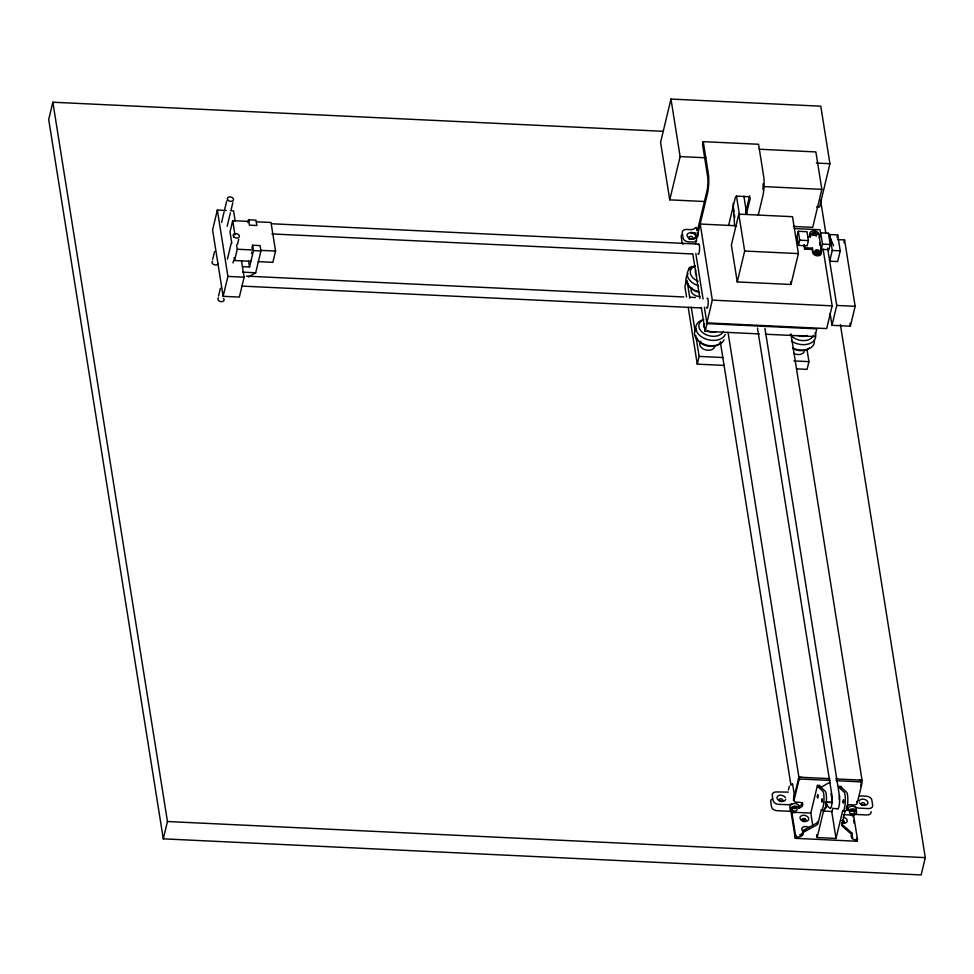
<?xml version="1.0" encoding="UTF-8"?>
<svg xmlns="http://www.w3.org/2000/svg" width="974" height="974" viewBox="0 0 974 974"><rect width="100%" height="100%" fill="white"/><g stroke="black" fill="none" stroke-linecap="round" stroke-linejoin="round"><path stroke-width="1.46" d="M251.889 253.678L251.791 252.108M698.017 232.883L697.859 236.475M226.711 200.997L224.763 209.154M663.391 131.32L52.852 102.221L48.7 119.546L163.291 838.845L921.148 874.944L925.3 857.631L840.367 324.537M226.187 210.481L217.348 210.055L212.576 229.937L223.143 296.315L239.348 297.082L244.121 277.2L241.503 260.752M214.572 251.572L212.697 259.327M221.573 222.413L224.117 211.808M227.173 226.212L230.351 212.953M230.996 210.299L232.859 202.543M248.906 221.427L232.713 220.648L229.998 231.922L231.824 243.354M220.428 288.255L218.553 295.999M227.429 259.096L231.24 243.183M223.143 296.315L227.916 276.433L217.348 210.055M233.017 262.943L233.65 260.289M237.473 244.377L238.703 239.287M250.756 261.276L234.551 260.508L237.266 249.234L236.572 244.949M247.907 222.522L248.565 219.795L256.028 220.148L256.88 225.505L249.417 225.152L248.565 219.795M251.913 248.187L252.619 245.241L260.082 245.594L260.935 250.951L255.687 272.769L248.358 277.042M242.429 266.62L249.539 266.961L253.471 250.598L252.619 245.241M256.272 221.78L271.003 222.474L275.557 251.061L272.842 262.335L258.122 261.629M163.291 838.845L167.455 821.52L52.852 102.221M816.529 206.853L819.548 206.987L829.933 163.717L820.778 106.19L670.976 99.056L660.579 142.338L669.747 199.853L704.543 201.508M669.747 199.853L680.132 156.583L670.976 99.056M758.235 215.12L762.776 196.188A14.196 2.825 -87.3 0 0 763.64 176.136L758.563 144.274L703.24 141.644L702.546 144.529L707.623 176.391A10.166 2.021 -87.3 0 1 707.014 190.746L697.567 230.071C696.386 232.969 697.335 225.091 695.132 228.026A5.077 3.604 -9.1 0 1 690.383 229.633L686.658 229.462A5.077 3.433 13.5 0 0 682.25 232.762L683.091 238.07A5.077 3.433 13.5 0 0 688.63 241.844L692.356 242.027A5.077 3.604 -9.1 0 0 696.739 240.724M686.134 281.376L684.905 286.539L686.56 296.973M695.424 243.914L707.453 193.546A14.196 2.825 -87.3 0 0 708.317 173.506L703.24 141.644M728.759 224.799L735.224 197.905A2.545 1.802 -9.1 0 1 738.146 196.212L748.093 196.687A2.545 1.802 -9.1 0 1 750.138 198.623L746.401 214.183M736.6 225.773L700.209 224.032L712.323 300.138L706.868 322.869L826.695 328.579L832.149 305.848L823.115 249.137M724.339 365.42L697.262 364.13L699.113 356.399L695.789 335.506M759.294 333.912L705.139 331.33L706.99 323.612L704.372 307.2M738.791 214.134L731.377 245.022L737.257 281.924L790.973 284.481L798.388 253.593L792.507 216.703L738.791 214.134L744.672 251.036L737.257 281.924M745.609 212.795L749.688 195.811M762.959 189.504L763.178 183.587M798.29 231.301L797.036 236.524L798.449 245.375L807.154 245.789L808.408 240.566L806.996 231.715L798.29 231.301L799.703 240.152L798.449 245.375M820.558 248.565L821.252 252.948A4.407 2.983 13.5 0 1 817.429 255.821A4.407 2.983 13.5 0 1 812.62 252.534L812.133 249.49L804.67 249.125L804.548 244.912M759.184 149.229L815.883 151.92L821.837 189.358L812.718 227.344L793.323 226.431M812.133 249.49L812.462 248.127L804.999 247.761M819.426 238.046L820.68 232.835L828.411 233.2L833.586 245.765M820.68 232.835L822.482 244.121L821.228 249.344L828.959 249.709L830.213 244.486L828.411 233.2M832.271 250.452L829.702 261.19L837.652 261.568L840.233 250.829L837.689 234.904L829.738 234.527L832.271 250.452L840.233 250.829M837.056 237.583L837.689 234.904M807.032 349.69L808.944 361.634L807.081 369.353L796.549 368.854M843.898 242.782L844.58 239.933L837.494 239.604M844.58 239.933L855.148 306.311L850.375 326.193L831.979 325.316L836.751 305.434L827.62 248.151M788.404 789.963L789.342 786.286M793.347 800.263L798.899 777.167L728.028 332.365M791.412 809.528L790.973 811.354L795.271 838.322L857.035 841.268L857.473 839.442L853.516 814.69M795.271 838.322L795.734 836.496A4.578 3.239 -9.1 0 0 801.066 836.264A4.578 3.239 -9.1 0 0 802.966 832.539L816.407 825.209A3.811 2.703 -9.1 0 0 818.063 823.274L821.326 809.686A9.399 1.875 -87.3 0 0 823.846 802.113A9.399 1.875 -87.3 0 0 822.835 791.205L818.525 787.138A9.399 1.875 -87.3 0 0 817.746 787.199L817.454 785.361L819.938 785.482L820.23 787.309A9.399 1.875 -87.3 0 1 821.009 787.26L825.319 791.326A9.399 1.875 -87.3 0 1 826.329 802.223A9.399 1.875 -87.3 0 1 823.809 809.796L817.162 837.53L836.021 838.431L842.68 810.697A9.399 1.875 -87.3 0 0 845.201 803.124A9.399 1.875 -87.3 0 0 844.19 792.227L839.868 788.161A9.399 1.875 -87.2 0 0 839.101 788.222L838.809 786.383L841.293 786.493L841.585 788.331A9.399 1.875 -87.2 0 1 842.364 788.27L846.674 792.337A9.399 1.875 -87.3 0 1 847.684 803.246A9.399 1.875 -87.3 0 1 845.164 810.818L841.901 824.406A3.811 2.703 -9.1 0 0 842.607 826.451L852.25 834.888A4.578 3.239 -9.1 0 0 852.347 838.711A4.578 3.239 -9.1 0 0 857.449 839.43L857.473 839.442M812.815 825.769L810.794 813.095L817.454 785.361M827.352 804.341L826.804 806.618A2.545 1.802 -9.1 0 1 824.674 808.262M832.904 807.994L831.869 812.34L836.021 838.431M860.663 785.957L862.039 780.174L790.949 333.875M791.923 784.581L792.361 783.839M696.459 235.026C697.007 237.388 691.759 239.58 692.66 239.141A4.76 3.226 13.5 0 0 696.033 236.049A4.76 3.226 13.5 0 0 691.613 232.591L690.846 232.518L691.613 232.591M839.174 799.216L839.442 795.916L764.943 328.384M785.738 799.374L785.361 800.08A4.444 3.007 13.5 0 1 778.932 800.531A4.444 3.007 13.5 0 1 778.177 795.819A4.444 3.007 13.5 0 1 784.849 796.89L785.446 797.572M859.202 801.091L859.555 800.445A4.444 3.007 13.5 0 1 865.983 799.995A4.444 3.007 13.5 0 1 866.738 804.719A4.444 3.007 13.5 0 1 860.066 803.635L859.482 802.893M820.145 787.832L828.314 783.084A2.581 1.826 -9.1 0 1 830.25 782.633M810.794 813.095L796.148 812.389A4.578 3.239 -9.1 0 1 790.377 810.721A4.578 3.239 -9.1 0 1 793.445 806.387A4.578 3.239 -9.1 0 1 799.094 808.225L801.054 807.154A3.811 2.703 -9.1 0 0 802.686 804.207A3.811 2.703 -9.1 0 0 799.63 802.32L796.245 802.15A2.581 1.826 -9.1 0 1 794.09 800.117L798.717 780.856A2.581 1.826 -9.1 0 1 801.785 779.066L830.091 780.418M802.673 835.083L799.739 834.937A4.578 3.239 -9.1 0 0 802.686 830.773L816.115 823.432A3.811 2.703 -9.1 0 0 817.783 821.496M791.728 804.098L788.563 804.768L778.628 804.329A5.077 3.433 13.5 0 1 773.088 800.543L772.248 795.234A5.077 3.433 13.5 0 1 776.655 791.935L788.368 792.13M680.132 156.583L705.858 157.8M816.322 163.072L829.933 163.717M763.665 186.582L821.837 189.358M794.236 228.513L820.023 229.742L820.498 232.725M807.653 236.56L810.636 236.694L810.149 233.65A4.407 2.983 13.5 0 1 813.984 230.777A4.407 2.983 13.5 0 1 818.793 234.052L821.581 251.584A4.407 2.983 13.5 0 1 817.758 254.458A4.407 2.983 13.5 0 1 812.949 251.17L812.462 248.127M230.595 210.688L233.541 210.822L235.184 221.147M799.703 240.152L808.408 240.566M822.482 244.121L830.213 244.486M272.367 223.789L698.273 244.084M744.672 251.036L798.388 253.593M271.904 233.943L692.064 253.958M237.266 249.234L253.459 250.014M260.825 250.355L275.557 251.061M253.471 250.598L260.935 250.951M242.587 272.148L255.687 272.769M246.434 276.129L683.845 296.973M689.604 297.24L695.363 297.52M227.916 276.433L244.121 277.2M836.751 305.434L855.148 306.311M712.323 300.138L832.149 305.848M241.662 286.076L700.659 307.942M706.99 323.612L816.809 328.847L814.958 336.566L765.308 334.204M699.113 356.399L723.183 357.543M793.895 360.916L808.944 361.634M798.899 777.167L829.811 778.652M835.765 778.932L862.039 780.174M836.057 780.698L859.884 781.83A2.581 1.826 -9.1 0 1 861.868 783.863L857.242 803.124A2.581 1.826 -9.1 0 1 854.174 804.914L850.655 804.743A3.811 2.703 -9.1 0 0 846.771 806.302M817.746 787.199L820.23 787.309M839.101 788.209L841.585 788.331M859.604 795.892L866.288 796.208A5.077 3.433 13.5 0 1 871.827 799.983L872.667 805.291A5.077 3.433 13.5 0 1 868.26 808.59L858.337 808.091L855.562 807.142M826.829 802.138L832.417 802.406M825.002 802.211L832.466 802.564M834.231 808.566L837.957 808.749M821.326 809.686L823.809 809.796M842.68 810.697L845.164 810.818M823.054 811.038L832.161 811.476M790.778 811.342L777.106 810.685A5.077 3.433 13.5 0 1 771.566 806.91L770.714 801.602A5.077 3.433 13.5 0 1 771.773 799.167M853.066 814.313L866.738 814.958A5.077 3.433 13.5 0 0 871.146 811.659M791.838 812.182L795.697 836.447M843.423 814.641L849.279 814.921A4.578 3.239 -9.1 0 0 855.72 813.838A4.578 3.239 -9.1 0 0 854.782 809.309A4.578 3.239 -9.1 0 0 848.378 810.575L846.978 809.345A3.811 2.703 -9.1 0 1 846.236 808.055M795.661 836.057L795.429 834.73L795.697 836.276M167.455 821.52L925.3 857.631M691.321 232.53L696.142 233.042M792.386 783.839L792.556 783.985A2.812 0.621 -85.8 0 1 792.653 784.216L794.114 793.445A2.812 0.621 -85.8 0 1 794.139 794.212L793.579 797.645L794.248 798.972M846.698 807.568L848.098 808.797L848.378 810.575M852.25 834.888L851.97 833.123L842.327 824.686A3.811 2.703 -9.1 0 1 841.597 823.468M839.332 795.49L839.418 795.795A7.622 1.522 -87.3 0 1 839.284 804.694A7.622 1.522 -87.3 0 1 837.482 808.7M849.9 323.246L850.375 326.193M820.522 199.901L825.782 232.932M819.633 242.721L820.096 245.643M830.091 313.518L831.979 325.316M810.149 237.047L809.82 235.014A4.407 2.983 13.5 0 1 810.745 232.896M803.988 244.851L804.67 249.125M790.498 281.535L790.973 284.481M852.737 814.288L853.212 817.283M853.687 820.291L854.161 823.286M856.548 838.273L857.035 841.268M743.88 196.151L746.754 214.183M736.417 195.786L739.534 215.327M757.48 328.031L831.942 795.393A7.622 1.522 -87.3 0 1 831.833 804.329A7.622 1.522 -87.3 0 1 830.018 808.347L825.684 804.244A7.622 1.522 -87.3 0 1 825.465 803.952M831.029 793.566L832.222 801.066M733.179 207.218L733.872 211.602M734.347 214.511L734.81 217.433M816.699 834.633L817.162 837.53M799.094 808.225L798.814 806.448L800.762 805.388A3.811 2.703 -9.1 0 0 802.479 802.893M802.686 830.773L802.966 832.539M720.334 341.935L790.961 785.239M695.813 253.471L703.07 298.994M692.77 253.739L699.904 298.507M701.329 307.455L705.139 331.33M686.999 280.293L689.848 298.202M691.272 307.163L695.083 331.026M688.228 307.419L697.262 364.13M248.601 261.093L249.539 266.961M232.713 220.648L234.99 234.941M234.101 257.647L234.551 260.508M733.142 203.359L734.639 226.114M223.533 298.507A3.178 2.155 13.5 0 1 223.058 301.356A3.178 2.155 13.5 0 1 218.858 300.783A3.178 2.155 13.5 0 1 218.505 297.825M218.188 263.625A3.178 2.155 13.5 0 1 213.817 264.563A3.178 2.155 13.5 0 1 212.661 261.117M814.349 340.206A15.243 10.312 13.5 0 1 808.006 349.167A15.243 10.312 13.5 0 1 792.678 347.998M809.333 347.913A12.699 8.596 13.5 0 1 793.104 348.802M815.092 332.804A15.243 10.312 13.5 0 1 809.175 343.773A15.243 10.312 13.5 0 1 791.387 341.046M813.375 335.506A12.699 8.596 13.5 0 1 802.807 340.596A12.699 8.596 13.5 0 1 790.328 334.557M723.986 339.78A15.243 10.312 13.5 0 1 704.141 344.309A15.243 10.312 13.5 0 1 696.081 328.798M720.663 342.057A12.699 8.596 13.5 0 1 720.163 342.787M718.812 344.126A12.699 8.596 13.5 0 1 706.138 345.66A12.699 8.596 13.5 0 1 696.714 337.783M725.301 334.326A15.243 10.312 13.5 0 1 701.45 336.761A15.243 10.312 13.5 0 1 703.739 319.618M723.39 331.367A12.699 8.596 13.5 0 1 704.482 333.875A12.699 8.596 13.5 0 1 703.447 319.691M698.468 291.518A15.243 10.312 13.5 0 1 686.914 275.995M699.539 292.407A12.699 8.596 13.5 0 1 688.46 284.907M688.155 284.079A12.699 8.596 13.5 0 1 687.961 283.215M698.334 285.662A15.243 10.312 13.5 0 1 687.327 275.338A15.243 10.312 13.5 0 1 695.18 265.914M698.175 281.267A12.699 8.596 13.5 0 1 694.888 265.987M817.722 233.943A4.407 2.983 13.5 0 1 817.953 234.235M814.739 252.059A2.301 1.558 13.5 0 1 817.734 251.365A2.301 1.558 13.5 0 1 818.976 253.703M811.89 235.111A2.301 1.558 13.5 0 1 814.532 233.699A2.301 1.558 13.5 0 1 816.175 236.171M804.646 350.141A7.67 5.187 13.5 0 1 793.554 353.428M714.673 345.344A7.67 5.187 13.5 0 1 705.346 349.812A7.67 5.187 13.5 0 1 700.89 341.217M700.014 296.583A7.67 5.187 13.5 0 1 692.526 293.576A7.67 5.187 13.5 0 1 691.93 287.914M806.935 335.421A7.67 5.187 13.5 0 1 798.156 335.446M715.853 331.696A7.67 5.187 13.5 0 1 707.55 330.819M705.797 329.553A7.67 5.187 13.5 0 1 704.713 323.685M696.775 275.374A7.67 5.187 13.5 0 1 695.862 270.419M698.297 244.742A5.077 1.011 -87.3 0 1 699.6 249.015A5.077 1.011 -87.3 0 1 697.944 253.788M707.075 298.373A5.077 1.011 -87.3 0 1 708.159 303.851A5.077 1.011 -87.3 0 1 706.418 307.346M682.324 234.49A5.077 3.433 13.5 0 0 681.24 236.95L682.08 242.258A5.077 3.433 13.5 0 0 683.212 244.243M688.886 239.032A1.899 1.291 13.5 0 1 691.516 239.129M847.222 809.224A4.578 3.239 -9.1 0 1 853.37 806.338A4.578 3.239 -9.1 0 1 855.501 810.965M854.04 809.954A2.545 1.802 -9.1 0 1 851.982 811.269A2.545 1.802 -9.1 0 1 849.596 810.685M796.769 806.874A2.545 1.802 -9.1 0 1 794.845 808.481A2.545 1.802 -9.1 0 1 792.239 807.97M852.871 837.47A4.578 3.239 -9.1 0 1 851.154 835.205M851.763 833.379A4.578 3.239 -9.1 0 1 851.97 833.123M859.604 780.064A2.581 1.826 -9.1 0 1 861.588 782.098M798.436 779.078A2.581 1.826 -9.1 0 1 801.505 777.301M794.224 799.751A2.581 1.826 -9.1 0 1 793.81 798.351M856.962 801.359A2.581 1.826 -9.1 0 1 856.609 802.089M802.771 831.151A4.444 3.007 13.5 0 1 803.063 827.096A4.444 3.007 13.5 0 1 808.931 827.632M845.846 828.704A4.444 3.007 13.5 0 1 848.841 831.139M843.204 817.21A4.444 3.007 13.5 0 1 847.161 821.301A4.444 3.007 13.5 0 1 841.658 822.993M790.206 808.505A4.578 3.239 -9.1 0 1 793.615 803.587A4.578 3.239 -9.1 0 1 798.777 806.922M804.536 830.311A1.899 1.291 13.5 0 1 806.046 830.213M842.035 820.705A1.899 1.291 13.5 0 1 844.288 822.239A1.899 1.291 13.5 0 1 842.108 823.286M841.95 820.388A1.899 1.291 13.5 0 1 844.373 821.934A1.899 1.291 13.5 0 1 841.999 822.908M804.013 831.309A1.899 1.291 13.5 0 1 803.927 830.944M804.134 830.347A1.899 1.291 13.5 0 1 805.936 829.86M688.557 269.932A5.077 3.433 13.5 0 1 692.964 266.62M687.035 276.287A5.077 3.433 13.5 0 1 687.096 275.204M687.644 274.254A5.077 3.433 13.5 0 1 688.094 273.852M817.32 796.586C818.123 802.101 818.282 789.938 817.32 796.586M821.666 800.677C822.47 806.155 822.616 794.224 821.666 800.677M843.021 801.699C843.813 807.202 844.008 795.052 843.021 801.699M234.137 237.157A3.178 2.155 13.5 0 0 239.312 236.706A3.178 2.155 13.5 0 0 235.355 233.626A3.178 2.155 13.5 0 0 234.137 237.157M228.293 200.449A3.178 2.155 13.5 0 0 233.468 199.999A3.178 2.155 13.5 0 0 229.511 196.918A3.178 2.155 13.5 0 0 228.293 200.449M815.664 252.303A2.301 1.558 13.5 0 0 819.463 252.071A2.301 1.558 13.5 0 0 816.675 249.782A2.301 1.558 13.5 0 0 815.664 252.303M812.876 234.771A2.301 1.558 13.5 0 0 816.662 234.539A2.301 1.558 13.5 0 0 813.874 232.25A2.301 1.558 13.5 0 0 812.876 234.771M688.472 237.753A4.444 3.007 13.5 0 0 695.667 236.986A4.444 3.007 13.5 0 0 689.982 232.762A4.444 3.007 13.5 0 0 688.472 237.753M689.689 238.472A1.899 1.291 13.5 0 0 692.77 238.143A1.899 1.291 13.5 0 0 690.335 236.329A1.899 1.291 13.5 0 0 689.689 238.472M850.996 813.862A2.545 1.802 -9.1 0 0 854.624 811.829A2.545 1.802 -9.1 0 0 850.692 810.758A2.545 1.802 -9.1 0 0 850.996 813.862M793.627 811.135A2.545 1.802 -9.1 0 0 797.219 809.065A2.545 1.802 -9.1 0 0 793.274 808.043A2.545 1.802 -9.1 0 0 793.627 811.135M801.225 820.108A4.444 3.007 13.5 0 0 808.578 819.743A4.444 3.007 13.5 0 0 803.306 815.275A4.444 3.007 13.5 0 0 801.225 820.108M802.746 821.058A1.899 1.291 13.5 0 0 805.79 820.644A1.899 1.291 13.5 0 0 803.282 818.891A1.899 1.291 13.5 0 0 802.746 821.058M802.819 820.741A1.899 1.291 13.5 0 0 805.863 820.327A1.899 1.291 13.5 0 0 803.355 818.574A1.899 1.291 13.5 0 0 802.819 820.741M861.868 804.865A1.899 1.291 13.5 0 0 864.949 804.536A1.899 1.291 13.5 0 0 862.514 802.722A1.899 1.291 13.5 0 0 861.868 804.865M779.553 800.835A1.899 1.291 13.5 0 0 782.731 800.738A1.899 1.291 13.5 0 0 780.515 798.802A1.899 1.291 13.5 0 0 779.553 800.835"/></g></svg>
